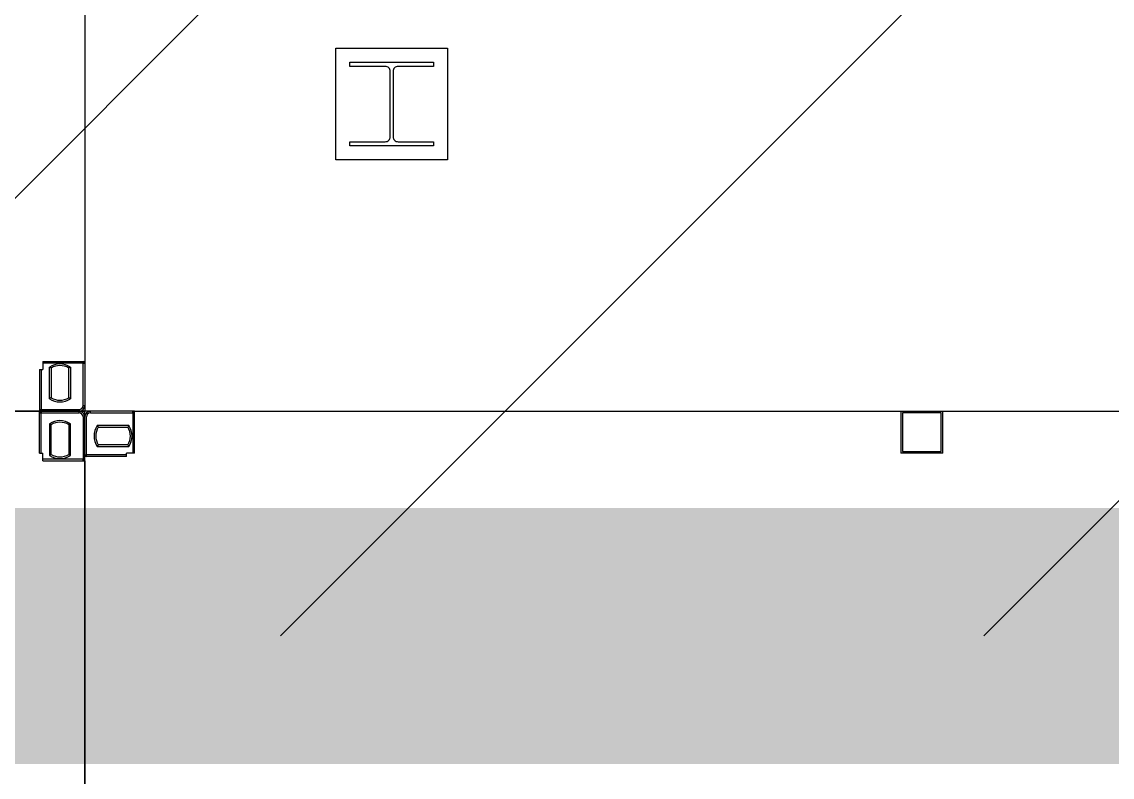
# Model space of a CAD drawing. Header units: millimetres. Extents: x 0 to 153097, y 17753 to 125268.
# Drawn here: x 62201.9 to 62436.4, y 62962.6 to 63124.9 of the extents above; entities that cross this region are included whole.
import ezdxf

# ---------------------------------------------------------------- set-up
doc = ezdxf.new("R2010")
doc.units = ezdxf.units.MM
doc.header["$LTSCALE"] = 50
doc.layers.add('3', color=3, linetype='Continuous')
doc.layers.add('C_TEXT_01', color=2, linetype='Continuous')

# ---------------------------------------------------------------- blocks, each defined once
blk = doc.blocks.new('KEY PLAN_NEW')
h = blk.add_hatch()
h.set_pattern_fill('ANSI31', color=253, scale=2)
h.set_pattern_definition([(45, (-1396.921, -1800.0236), (-4.490128, 4.490128), [])])
edge = h.paths.add_edge_path()
edge.add_line((-2006.862, -1075.944), (-2006.862, -1091.944))
edge.add_line((-2006.862, -1091.944), (-2067.862, -1091.944))
edge.add_line((-2067.862, -1091.944), (-2067.862, -1375.944))
edge.add_line((-2067.862, -1375.944), (-2006.862, -1375.944))
edge.add_line((-2006.862, -1375.944), (-2006.862, -1391.944))
edge.add_line((-2006.862, -1391.944), (-2007.862, -1391.944))
edge.add_line((-2007.862, -1391.944), (-2007.862, -1488.944))
edge.add_line((-2007.862, -1488.944), (-2008.306, -1488.944))
edge.add_arc((-2028.716, -1493.497), 20.912, 12.57767, 76.57873)
edge.add_line((-2023.862, -1473.157), (-2023.862, -1391.944))
edge.add_line((-2023.862, -1391.944), (-2247.862, -1391.944))
edge.add_line((-2247.862, -1391.944), (-2247.862, -1488.944))
edge.add_line((-2247.862, -1488.944), (-2263.862, -1488.944))
edge.add_line((-2263.862, -1488.944), (-2263.862, -1452.184))
edge.add_line((-2263.862, -1452.184), (-2549.862, -1452.184))
edge.add_line((-2549.862, -1452.184), (-2549.862, -1488.944))
edge.add_line((-2549.862, -1488.944), (-2565.862, -1488.944))
edge.add_line((-2565.862, -1488.944), (-2565.862, -1427.944))
edge.add_line((-2565.862, -1427.944), (-2720.862, -1427.944))
edge.add_line((-2720.862, -1427.944), (-2720.862, -1411.944))
edge.add_line((-2720.862, -1411.944), (-2623.862, -1411.944))
edge.add_line((-2623.862, -1411.944), (-2623.862, -1075.944))
edge.add_line((-2623.862, -1075.944), (-2563.862, -1075.944))
edge.add_line((-2563.862, -1075.944), (-2563.862, -1071.944))
edge.add_line((-2563.862, -1071.944), (-2547.862, -1071.944))
edge.add_line((-2547.862, -1071.944), (-2547.862, -1091.944))
edge.add_line((-2547.862, -1091.944), (-2607.862, -1091.944))
edge.add_line((-2607.862, -1091.944), (-2607.862, -1411.944))
edge.add_line((-2607.862, -1411.944), (-2549.862, -1411.944))
edge.add_line((-2549.862, -1411.944), (-2549.862, -1436.184))
edge.add_line((-2549.862, -1436.184), (-2263.862, -1436.184))
edge.add_line((-2263.862, -1436.184), (-2263.862, -1375.944))
edge.add_line((-2263.862, -1375.944), (-2083.862, -1375.944))
edge.add_line((-2083.862, -1375.944), (-2083.862, -1075.944))
edge.add_line((-2083.862, -1075.944), (-2006.862, -1075.944))
at = {"color": 253}
for p, q in [((-2543.862, -1075.504, 46), (-2543.862, -1368.384, 46)), ((-2546.862, -1368.384, 46), (-2546.862, -1368.944, 46)), ((-2543.862, -1368.384, 46), (-2543.862, -1371.944, 46)), ((-2547.102, -1368.944, 46), (-2546.862, -1368.944, 46)), ((-2600.622, -1371.944, 46), (-2547.102, -1371.944, 46)), ((-2547.102, -1371.944, 46), (-2600.622, -1371.944, 46)), ((-2543.862, -1371.944, 46), (-2547.102, -1371.944, 46)), ((-2547.102, -1371.944, 46), (-2543.862, -1371.944, 46)), ((-2540.302, -1371.944, 46), (-2543.862, -1371.944, 46)), ((-2543.862, -1375.184, 46), (-2543.862, -1371.944, 46)), ((-2543.862, -1375.504, 46), (-2543.862, -1371.944, 46)), ((-2540.302, -1371.944, 46), (-2247.422, -1371.944, 46)), ((-2485.362, -1371.944, 46), (-2485.362, -1374.944, 46)), ((-2482.482, -1372.064, 46), (-2485.242, -1372.064, 46)), ((-2485.242, -1372.064, 46), (-2485.242, -1374.824, 46)), ((-2482.482, -1374.824, 46), (-2482.482, -1372.064, 46)), ((-2482.362, -1374.944, 46), (-2482.362, -1371.944, 46)), ((-2485.242, -1374.824, 46), (-2482.482, -1374.824, 46)), ((-2485.242, -1374.824, 46), (-2482.482, -1374.824, 46)), ((-2547.102, -1374.944, 46), (-2546.862, -1374.944, 46)), ((-2546.862, -1375.504, 46), (-2546.862, -1374.944, 46)), ((-2543.862, -1428.704, 46), (-2543.862, -1375.184, 46)), ((-2543.862, -1375.504, 46), (-2543.862, -1488.384, 46)), ((-2540.862, -1375.184, 46), (-2540.862, -1374.944, 46)), ((-2540.302, -1374.944, 46), (-2540.862, -1374.944, 46)), ((-2482.362, -1374.944, 46), (-2485.362, -1374.944, 46))]:
    blk.add_line(p, q, dxfattribs=at)
at = {"color": 253, "linetype": 'Continuous'}
for p, q in [((-2546.862, -1368.384, 46), (-2543.862, -1368.384, 46)), ((-2543.982, -1368.504, 46), (-2546.862, -1368.504, 46)), ((-2543.982, -1368.384, 46), (-2543.982, -1368.504, 46)), ((-2543.982, -1368.504, 46), (-2543.862, -1368.504, 46)), ((-2543.982, -1371.534, 46), (-2543.982, -1368.504, 46)), ((-2547.102, -1368.944, 46), (-2547.102, -1371.944, 46)), ((-2546.982, -1368.944, 46), (-2546.982, -1371.824, 46)), ((-2546.397, -1371.045, 46), (-2546.397, -1368.782, 46)), ((-2546.277, -1368.849, 46), (-2546.277, -1370.979, 46)), ((-2545.007, -1370.979, 46), (-2545.007, -1368.849, 46)), ((-2544.887, -1368.782, 46), (-2544.887, -1371.045, 46)), ((-2543.982, -1371.534, 46), (-2543.862, -1371.534, 46)), ((-2547.102, -1371.824, 46), (-2546.982, -1371.824, 46)), ((-2547.102, -1374.944, 46), (-2547.102, -1371.944, 46)), ((-2547.102, -1372.064, 46), (-2546.982, -1372.064, 46)), ((-2546.982, -1371.944, 46), (-2546.982, -1371.824, 46)), ((-2546.982, -1371.824, 46), (-2544.272, -1371.824, 46)), ((-2546.982, -1371.944, 46), (-2546.982, -1372.064, 46)), ((-2546.982, -1374.944, 46), (-2546.982, -1372.064, 46)), ((-2546.982, -1372.064, 46), (-2544.272, -1372.064, 46)), ((-2544.272, -1371.824, 46), (-2544.272, -1371.944, 46)), ((-2544.272, -1372.064, 46), (-2544.272, -1371.944, 46)), ((-2543.982, -1371.824, 46), (-2543.982, -1371.823, 46)), ((-2543.982, -1371.824, 46), (-2543.982, -1371.824, 46)), ((-2543.982, -1372.064, 46), (-2543.982, -1372.064, 46)), ((-2543.982, -1372.064, 46), (-2543.982, -1372.064, 46)), ((-2543.982, -1372.354, 46), (-2543.862, -1372.354, 46)), ((-2543.982, -1372.354, 46), (-2543.982, -1375.384, 46)), ((-2543.742, -1375.064, 46), (-2543.742, -1372.354, 46)), ((-2543.452, -1372.064, 46), (-2543.452, -1371.944, 46)), ((-2543.452, -1372.064, 46), (-2540.422, -1372.064, 46)), ((-2540.422, -1372.064, 46), (-2540.422, -1371.944, 46)), ((-2540.302, -1372.064, 46), (-2540.422, -1372.064, 46)), ((-2540.422, -1372.064, 46), (-2540.422, -1374.944, 46)), ((-2540.302, -1374.944, 46), (-2540.302, -1371.944, 46)), ((-2546.397, -1372.842, 46), (-2546.397, -1375.105, 46)), ((-2546.277, -1375.039, 46), (-2546.277, -1372.909, 46)), ((-2545.007, -1372.909, 46), (-2545.007, -1375.039, 46)), ((-2544.887, -1375.105, 46), (-2544.887, -1372.842, 46)), ((-2540.701, -1372.969, 46), (-2542.963, -1372.969, 46)), ((-2542.897, -1373.089, 46), (-2540.767, -1373.089, 46)), ((-2542.963, -1374.479, 46), (-2540.701, -1374.479, 46)), ((-2540.767, -1374.359, 46), (-2542.897, -1374.359, 46)), ((-2543.982, -1375.384, 46), (-2546.862, -1375.384, 46)), ((-2546.862, -1375.504, 46), (-2543.862, -1375.504, 46)), ((-2543.982, -1375.504, 46), (-2543.982, -1375.384, 46)), ((-2543.982, -1375.384, 46), (-2543.862, -1375.384, 46)), ((-2543.862, -1375.064, 46), (-2543.742, -1375.064, 46)), ((-2540.862, -1375.184, 46), (-2543.862, -1375.184, 46)), ((-2543.742, -1375.184, 46), (-2543.742, -1375.064, 46)), ((-2540.862, -1375.064, 46), (-2543.742, -1375.064, 46))]:
    blk.add_line(p, q, dxfattribs=at)
for centre, radius, start, end in [((-2545.642, -1369.914, 46), 1.36, 56.27916, 123.72084), ((-2543.982, -1368.504, 46), 0.12, 0, 90), ((-2545.642, -1369.914, 46), 1.24, 59.1964, 120.8036), ((-2545.642, -1369.914, 46), 1.36, 236.27916, 303.72084), ((-2545.642, -1369.914, 46), 1.24, 239.1964, 300.8036), ((-2544.272, -1371.534, 46), 0.41, 270, 0), ((-2544.272, -1371.534, 46), 0.29, 270, 0), ((-2546.982, -1371.824, 46), 0.12, 180, 270), ((-2546.982, -1372.064, 46), 0.12, 90, 180), ((-2544.272, -1372.354, 46), 0.41, 0, 90), ((-2544.272, -1372.354, 46), 0.29, 0, 90), ((-2543.452, -1372.354, 46), 0.41, 90, 180), ((-2543.452, -1372.354, 46), 0.29, 90, 180), ((-2540.422, -1372.064, 46), 0.12, 0, 90), ((-2545.642, -1373.974, 46), 1.36, 56.27916, 123.72084), ((-2545.642, -1373.974, 46), 1.24, 59.1964, 120.8036), ((-2541.832, -1373.724, 46), 1.36, 146.27916, 213.72084), ((-2541.832, -1373.724, 46), 1.24, 149.1964, 210.8036), ((-2541.832, -1373.724, 46), 1.24, 329.1964, 30.8036), ((-2541.832, -1373.724, 46), 1.36, 326.27916, 33.72084), ((-2545.642, -1373.974, 46), 1.36, 236.27916, 303.72084), ((-2545.642, -1373.974, 46), 1.24, 239.1964, 300.8036), ((-2543.982, -1375.384, 46), 0.12, 270, 0), ((-2543.742, -1375.064, 46), 0.12, 180, 270)]:
    blk.add_arc(centre, radius, start, end, dxfattribs=at)
for points, knots in [([(-2546.277, -1368.849, 46), (-2546.277, -1368.848, 46), (-2546.278, -1368.848, 46), (-2546.279, -1368.848, 46), (-2546.28, -1368.847, 46), (-2546.28, -1368.847, 46), (-2546.281, -1368.846, 46), (-2546.281, -1368.846, 46), (-2546.282, -1368.846, 46), (-2546.282, -1368.845, 46), (-2546.284, -1368.844, 46), (-2546.285, -1368.844, 46), (-2546.289, -1368.842, 46), (-2546.291, -1368.841, 46), (-2546.294, -1368.839, 46), (-2546.295, -1368.838, 46), (-2546.296, -1368.838, 46), (-2546.297, -1368.837, 46), (-2546.298, -1368.837, 46), (-2546.299, -1368.836, 46), (-2546.301, -1368.835, 46), (-2546.304, -1368.833, 46), (-2546.309, -1368.83, 46), (-2546.312, -1368.829, 46), (-2546.316, -1368.826, 46), (-2546.318, -1368.826, 46), (-2546.32, -1368.824, 46), (-2546.32, -1368.824, 46), (-2546.322, -1368.823, 46), (-2546.323, -1368.823, 46), (-2546.327, -1368.821, 46), (-2546.33, -1368.819, 46), (-2546.336, -1368.815, 46), (-2546.339, -1368.813, 46), (-2546.346, -1368.81, 46), (-2546.35, -1368.808, 46), (-2546.354, -1368.806, 46), (-2546.355, -1368.805, 46), (-2546.357, -1368.804, 46), (-2546.358, -1368.804, 46), (-2546.36, -1368.802, 46), (-2546.362, -1368.801, 46), (-2546.367, -1368.798, 46), (-2546.371, -1368.796, 46), (-2546.378, -1368.792, 46), (-2546.382, -1368.79, 46), (-2546.387, -1368.787, 46), (-2546.389, -1368.786, 46), (-2546.392, -1368.785, 46), (-2546.394, -1368.784, 46), (-2546.395, -1368.783, 46), (-2546.396, -1368.783, 46), (-2546.396, -1368.783, 46), (-2546.397, -1368.782, 46)], [0, 0, 0, 0, 0.06206, 0.12459, 0.12459, 0.155854, 0.155854, 0.171487, 0.171487, 0.187119, 0.187119, 0.249648, 0.249648, 0.312178, 0.312178, 0.343442, 0.343442, 0.359075, 0.359075, 0.374707, 0.374707, 0.437236, 0.437236, 0.499766, 0.499766, 0.53103, 0.53103, 0.546663, 0.546663, 0.562295, 0.562295, 0.624824, 0.624824, 0.687353, 0.687353, 0.749883, 0.749883, 0.765515, 0.765515, 0.781147, 0.781147, 0.812412, 0.812412, 0.874941, 0.874941, 0.937471, 0.937471, 0.968735, 0.968735, 0.984368, 0.992184, 0.992184, 1, 1, 1, 1]), ([(-2544.887, -1368.782, 46), (-2544.887, -1368.783, 46), (-2544.888, -1368.783, 46), (-2544.889, -1368.783, 46), (-2544.89, -1368.784, 46), (-2544.891, -1368.785, 46), (-2544.894, -1368.786, 46), (-2544.896, -1368.787, 46), (-2544.902, -1368.79, 46), (-2544.905, -1368.792, 46), (-2544.913, -1368.796, 46), (-2544.916, -1368.798, 46), (-2544.922, -1368.801, 46), (-2544.923, -1368.802, 46), (-2544.926, -1368.804, 46), (-2544.927, -1368.804, 46), (-2544.929, -1368.805, 46), (-2544.93, -1368.806, 46), (-2544.934, -1368.808, 46), (-2544.937, -1368.81, 46), (-2544.944, -1368.813, 46), (-2544.947, -1368.815, 46), (-2544.954, -1368.819, 46), (-2544.957, -1368.821, 46), (-2544.961, -1368.823, 46), (-2544.962, -1368.823, 46), (-2544.963, -1368.824, 46), (-2544.964, -1368.824, 46), (-2544.966, -1368.826, 46), (-2544.967, -1368.826, 46), (-2544.972, -1368.829, 46), (-2544.974, -1368.83, 46), (-2544.98, -1368.833, 46), (-2544.982, -1368.835, 46), (-2544.985, -1368.836, 46), (-2544.986, -1368.837, 46), (-2544.987, -1368.837, 46), (-2544.987, -1368.838, 46), (-2544.989, -1368.838, 46), (-2544.99, -1368.839, 46), (-2544.993, -1368.841, 46), (-2544.995, -1368.842, 46), (-2544.998, -1368.844, 46), (-2545, -1368.844, 46), (-2545.001, -1368.845, 46), (-2545.002, -1368.846, 46), (-2545.002, -1368.846, 46), (-2545.002, -1368.846, 46), (-2545.003, -1368.847, 46), (-2545.004, -1368.847, 46), (-2545.005, -1368.848, 46), (-2545.006, -1368.848, 46), (-2545.007, -1368.848, 46), (-2545.007, -1368.849, 46)], [0, 0, 0, 0, 0.00782, 0.00782, 0.015639, 0.031279, 0.031279, 0.062557, 0.062557, 0.125114, 0.125114, 0.187671, 0.187671, 0.21895, 0.21895, 0.234589, 0.234589, 0.250228, 0.250228, 0.312785, 0.312785, 0.375342, 0.375342, 0.437899, 0.437899, 0.453538, 0.453538, 0.469178, 0.469178, 0.500456, 0.500456, 0.563013, 0.563013, 0.62557, 0.62557, 0.641209, 0.641209, 0.656849, 0.656849, 0.688127, 0.688127, 0.750684, 0.750684, 0.813241, 0.813241, 0.828881, 0.828881, 0.84452, 0.84452, 0.875798, 0.875798, 0.938355, 1, 1, 1, 1]), ([(-2546.277, -1370.979, 46), (-2546.277, -1370.979, 46), (-2546.278, -1370.979, 46), (-2546.279, -1370.98, 46), (-2546.28, -1370.98, 46), (-2546.28, -1370.981, 46), (-2546.281, -1370.981, 46), (-2546.281, -1370.981, 46), (-2546.282, -1370.982, 46), (-2546.282, -1370.982, 46), (-2546.284, -1370.983, 46), (-2546.285, -1370.984, 46), (-2546.289, -1370.985, 46), (-2546.291, -1370.986, 46), (-2546.294, -1370.988, 46), (-2546.295, -1370.989, 46), (-2546.296, -1370.99, 46), (-2546.297, -1370.99, 46), (-2546.298, -1370.991, 46), (-2546.299, -1370.991, 46), (-2546.301, -1370.993, 46), (-2546.304, -1370.994, 46), (-2546.309, -1370.997, 46), (-2546.312, -1370.998, 46), (-2546.316, -1371.001, 46), (-2546.318, -1371.002, 46), (-2546.32, -1371.003, 46), (-2546.32, -1371.003, 46), (-2546.322, -1371.004, 46), (-2546.323, -1371.004, 46), (-2546.327, -1371.007, 46), (-2546.33, -1371.008, 46), (-2546.336, -1371.012, 46), (-2546.339, -1371.014, 46), (-2546.346, -1371.017, 46), (-2546.35, -1371.019, 46), (-2546.354, -1371.022, 46), (-2546.355, -1371.022, 46), (-2546.357, -1371.023, 46), (-2546.358, -1371.024, 46), (-2546.36, -1371.025, 46), (-2546.362, -1371.026, 46), (-2546.367, -1371.029, 46), (-2546.371, -1371.031, 46), (-2546.378, -1371.035, 46), (-2546.382, -1371.037, 46), (-2546.387, -1371.04, 46), (-2546.389, -1371.041, 46), (-2546.392, -1371.042, 46), (-2546.394, -1371.043, 46), (-2546.395, -1371.044, 46), (-2546.396, -1371.044, 46), (-2546.396, -1371.045, 46), (-2546.397, -1371.045, 46)], [0, 0, 0, 0, 0.06206, 0.12459, 0.12459, 0.155854, 0.155854, 0.171487, 0.171487, 0.187119, 0.187119, 0.249648, 0.249648, 0.312178, 0.312178, 0.343442, 0.343442, 0.359075, 0.359075, 0.374707, 0.374707, 0.437236, 0.437236, 0.499766, 0.499766, 0.53103, 0.53103, 0.546663, 0.546663, 0.562295, 0.562295, 0.624824, 0.624824, 0.687353, 0.687353, 0.749883, 0.749883, 0.765515, 0.765515, 0.781147, 0.781147, 0.812412, 0.812412, 0.874941, 0.874941, 0.937471, 0.937471, 0.968735, 0.968735, 0.984368, 0.992184, 0.992184, 1, 1, 1, 1]), ([(-2544.887, -1371.045, 46), (-2544.887, -1371.045, 46), (-2544.888, -1371.044, 46), (-2544.889, -1371.044, 46), (-2544.89, -1371.043, 46), (-2544.891, -1371.042, 46), (-2544.894, -1371.041, 46), (-2544.896, -1371.04, 46), (-2544.902, -1371.037, 46), (-2544.905, -1371.035, 46), (-2544.913, -1371.031, 46), (-2544.916, -1371.029, 46), (-2544.922, -1371.026, 46), (-2544.923, -1371.025, 46), (-2544.926, -1371.024, 46), (-2544.927, -1371.023, 46), (-2544.929, -1371.022, 46), (-2544.93, -1371.022, 46), (-2544.934, -1371.019, 46), (-2544.937, -1371.017, 46), (-2544.944, -1371.014, 46), (-2544.947, -1371.012, 46), (-2544.954, -1371.008, 46), (-2544.957, -1371.007, 46), (-2544.961, -1371.004, 46), (-2544.962, -1371.004, 46), (-2544.963, -1371.003, 46), (-2544.964, -1371.003, 46), (-2544.966, -1371.002, 46), (-2544.967, -1371.001, 46), (-2544.972, -1370.998, 46), (-2544.974, -1370.997, 46), (-2544.98, -1370.994, 46), (-2544.982, -1370.993, 46), (-2544.985, -1370.991, 46), (-2544.986, -1370.991, 46), (-2544.987, -1370.99, 46), (-2544.987, -1370.99, 46), (-2544.989, -1370.989, 46), (-2544.99, -1370.988, 46), (-2544.993, -1370.986, 46), (-2544.995, -1370.985, 46), (-2544.998, -1370.984, 46), (-2545, -1370.983, 46), (-2545.001, -1370.982, 46), (-2545.002, -1370.982, 46), (-2545.002, -1370.981, 46), (-2545.002, -1370.981, 46), (-2545.003, -1370.981, 46), (-2545.004, -1370.98, 46), (-2545.005, -1370.98, 46), (-2545.006, -1370.979, 46), (-2545.007, -1370.979, 46), (-2545.007, -1370.979, 46)], [0, 0, 0, 0, 0.00782, 0.00782, 0.015639, 0.031279, 0.031279, 0.062557, 0.062557, 0.125114, 0.125114, 0.187671, 0.187671, 0.21895, 0.21895, 0.234589, 0.234589, 0.250228, 0.250228, 0.312785, 0.312785, 0.375342, 0.375342, 0.437899, 0.437899, 0.453538, 0.453538, 0.469178, 0.469178, 0.500456, 0.500456, 0.563013, 0.563013, 0.62557, 0.62557, 0.641209, 0.641209, 0.656849, 0.656849, 0.688127, 0.688127, 0.750684, 0.750684, 0.813241, 0.813241, 0.828881, 0.828881, 0.84452, 0.84452, 0.875798, 0.875798, 0.938355, 1, 1, 1, 1]), ([(-2546.277, -1372.909, 46), (-2546.277, -1372.908, 46), (-2546.278, -1372.908, 46), (-2546.279, -1372.908, 46), (-2546.28, -1372.907, 46), (-2546.28, -1372.907, 46), (-2546.281, -1372.906, 46), (-2546.281, -1372.906, 46), (-2546.282, -1372.906, 46), (-2546.282, -1372.905, 46), (-2546.284, -1372.904, 46), (-2546.285, -1372.904, 46), (-2546.289, -1372.902, 46), (-2546.291, -1372.901, 46), (-2546.294, -1372.899, 46), (-2546.295, -1372.898, 46), (-2546.296, -1372.898, 46), (-2546.297, -1372.897, 46), (-2546.298, -1372.897, 46), (-2546.299, -1372.896, 46), (-2546.301, -1372.895, 46), (-2546.304, -1372.893, 46), (-2546.309, -1372.89, 46), (-2546.312, -1372.889, 46), (-2546.316, -1372.886, 46), (-2546.318, -1372.886, 46), (-2546.32, -1372.884, 46), (-2546.32, -1372.884, 46), (-2546.322, -1372.883, 46), (-2546.323, -1372.883, 46), (-2546.327, -1372.881, 46), (-2546.33, -1372.879, 46), (-2546.336, -1372.875, 46), (-2546.339, -1372.873, 46), (-2546.346, -1372.87, 46), (-2546.35, -1372.868, 46), (-2546.354, -1372.866, 46), (-2546.355, -1372.865, 46), (-2546.357, -1372.864, 46), (-2546.358, -1372.864, 46), (-2546.36, -1372.862, 46), (-2546.362, -1372.861, 46), (-2546.367, -1372.858, 46), (-2546.371, -1372.856, 46), (-2546.378, -1372.852, 46), (-2546.382, -1372.85, 46), (-2546.387, -1372.847, 46), (-2546.389, -1372.846, 46), (-2546.392, -1372.845, 46), (-2546.394, -1372.844, 46), (-2546.395, -1372.843, 46), (-2546.396, -1372.843, 46), (-2546.396, -1372.843, 46), (-2546.397, -1372.842, 46)], [0, 0, 0, 0, 0.06206, 0.12459, 0.12459, 0.155854, 0.155854, 0.171487, 0.171487, 0.187119, 0.187119, 0.249648, 0.249648, 0.312178, 0.312178, 0.343442, 0.343442, 0.359075, 0.359075, 0.374707, 0.374707, 0.437236, 0.437236, 0.499766, 0.499766, 0.53103, 0.53103, 0.546663, 0.546663, 0.562295, 0.562295, 0.624824, 0.624824, 0.687353, 0.687353, 0.749883, 0.749883, 0.765515, 0.765515, 0.781147, 0.781147, 0.812412, 0.812412, 0.874941, 0.874941, 0.937471, 0.937471, 0.968735, 0.968735, 0.984368, 0.992184, 0.992184, 1, 1, 1, 1]), ([(-2544.887, -1372.842, 46), (-2544.887, -1372.843, 46), (-2544.888, -1372.843, 46), (-2544.889, -1372.843, 46), (-2544.89, -1372.844, 46), (-2544.891, -1372.845, 46), (-2544.894, -1372.846, 46), (-2544.896, -1372.847, 46), (-2544.902, -1372.85, 46), (-2544.905, -1372.852, 46), (-2544.913, -1372.856, 46), (-2544.916, -1372.858, 46), (-2544.922, -1372.861, 46), (-2544.923, -1372.862, 46), (-2544.926, -1372.864, 46), (-2544.927, -1372.864, 46), (-2544.929, -1372.865, 46), (-2544.93, -1372.866, 46), (-2544.934, -1372.868, 46), (-2544.937, -1372.87, 46), (-2544.944, -1372.873, 46), (-2544.947, -1372.875, 46), (-2544.954, -1372.879, 46), (-2544.957, -1372.881, 46), (-2544.961, -1372.883, 46), (-2544.962, -1372.883, 46), (-2544.963, -1372.884, 46), (-2544.964, -1372.884, 46), (-2544.966, -1372.886, 46), (-2544.967, -1372.886, 46), (-2544.972, -1372.889, 46), (-2544.974, -1372.89, 46), (-2544.98, -1372.893, 46), (-2544.982, -1372.895, 46), (-2544.985, -1372.896, 46), (-2544.986, -1372.897, 46), (-2544.987, -1372.897, 46), (-2544.987, -1372.898, 46), (-2544.989, -1372.898, 46), (-2544.99, -1372.899, 46), (-2544.993, -1372.901, 46), (-2544.995, -1372.902, 46), (-2544.998, -1372.904, 46), (-2545, -1372.904, 46), (-2545.001, -1372.905, 46), (-2545.002, -1372.906, 46), (-2545.002, -1372.906, 46), (-2545.002, -1372.906, 46), (-2545.003, -1372.907, 46), (-2545.004, -1372.907, 46), (-2545.005, -1372.908, 46), (-2545.006, -1372.908, 46), (-2545.007, -1372.908, 46), (-2545.007, -1372.909, 46)], [0, 0, 0, 0, 0.00782, 0.00782, 0.015639, 0.031279, 0.031279, 0.062557, 0.062557, 0.125114, 0.125114, 0.187671, 0.187671, 0.21895, 0.21895, 0.234589, 0.234589, 0.250228, 0.250228, 0.312785, 0.312785, 0.375342, 0.375342, 0.437899, 0.437899, 0.453538, 0.453538, 0.469178, 0.469178, 0.500456, 0.500456, 0.563013, 0.563013, 0.62557, 0.62557, 0.641209, 0.641209, 0.656849, 0.656849, 0.688127, 0.688127, 0.750684, 0.750684, 0.813241, 0.813241, 0.828881, 0.828881, 0.84452, 0.84452, 0.875798, 0.875798, 0.938355, 1, 1, 1, 1]), ([(-2542.963, -1372.969, 46), (-2542.963, -1372.969, 46), (-2542.962, -1372.97, 46), (-2542.962, -1372.97, 46), (-2542.961, -1372.972, 46), (-2542.96, -1372.973, 46), (-2542.959, -1372.976, 46), (-2542.958, -1372.978, 46), (-2542.955, -1372.983, 46), (-2542.953, -1372.987, 46), (-2542.949, -1372.994, 46), (-2542.947, -1372.998, 46), (-2542.944, -1373.003, 46), (-2542.943, -1373.005, 46), (-2542.942, -1373.008, 46), (-2542.941, -1373.009, 46), (-2542.94, -1373.01, 46), (-2542.94, -1373.011, 46), (-2542.937, -1373.016, 46), (-2542.936, -1373.019, 46), (-2542.932, -1373.026, 46), (-2542.93, -1373.029, 46), (-2542.927, -1373.036, 46), (-2542.925, -1373.039, 46), (-2542.923, -1373.043, 46), (-2542.922, -1373.043, 46), (-2542.921, -1373.045, 46), (-2542.921, -1373.046, 46), (-2542.92, -1373.048, 46), (-2542.919, -1373.049, 46), (-2542.917, -1373.054, 46), (-2542.915, -1373.056, 46), (-2542.912, -1373.061, 46), (-2542.911, -1373.064, 46), (-2542.909, -1373.067, 46), (-2542.909, -1373.067, 46), (-2542.908, -1373.069, 46), (-2542.908, -1373.069, 46), (-2542.907, -1373.071, 46), (-2542.906, -1373.072, 46), (-2542.905, -1373.075, 46), (-2542.904, -1373.077, 46), (-2542.902, -1373.08, 46), (-2542.901, -1373.081, 46), (-2542.9, -1373.083, 46), (-2542.9, -1373.083, 46), (-2542.899, -1373.084, 46), (-2542.899, -1373.084, 46), (-2542.899, -1373.085, 46), (-2542.899, -1373.086, 46), (-2542.898, -1373.087, 46), (-2542.897, -1373.087, 46), (-2542.897, -1373.088, 46), (-2542.897, -1373.089, 46)], [0, 0, 0, 0, 0.00782, 0.00782, 0.015639, 0.031279, 0.031279, 0.062557, 0.062557, 0.125114, 0.125114, 0.187671, 0.187671, 0.21895, 0.21895, 0.234589, 0.234589, 0.250228, 0.250228, 0.312785, 0.312785, 0.375342, 0.375342, 0.437899, 0.437899, 0.453538, 0.453538, 0.469178, 0.469178, 0.500456, 0.500456, 0.563013, 0.563013, 0.62557, 0.62557, 0.641209, 0.641209, 0.656849, 0.656849, 0.688127, 0.688127, 0.750684, 0.750684, 0.813241, 0.813241, 0.828881, 0.828881, 0.84452, 0.84452, 0.875798, 0.875798, 0.938355, 1, 1, 1, 1]), ([(-2540.701, -1372.969, 46), (-2540.701, -1372.969, 46), (-2540.701, -1372.97, 46), (-2540.702, -1372.97, 46), (-2540.702, -1372.972, 46), (-2540.703, -1372.973, 46), (-2540.705, -1372.976, 46), (-2540.706, -1372.978, 46), (-2540.709, -1372.983, 46), (-2540.711, -1372.987, 46), (-2540.714, -1372.994, 46), (-2540.716, -1372.998, 46), (-2540.719, -1373.003, 46), (-2540.72, -1373.005, 46), (-2540.722, -1373.008, 46), (-2540.722, -1373.009, 46), (-2540.723, -1373.01, 46), (-2540.724, -1373.011, 46), (-2540.726, -1373.016, 46), (-2540.728, -1373.019, 46), (-2540.732, -1373.026, 46), (-2540.733, -1373.029, 46), (-2540.737, -1373.036, 46), (-2540.739, -1373.039, 46), (-2540.741, -1373.043, 46), (-2540.741, -1373.043, 46), (-2540.742, -1373.045, 46), (-2540.743, -1373.046, 46), (-2540.744, -1373.048, 46), (-2540.745, -1373.049, 46), (-2540.747, -1373.054, 46), (-2540.748, -1373.056, 46), (-2540.751, -1373.061, 46), (-2540.753, -1373.064, 46), (-2540.754, -1373.067, 46), (-2540.755, -1373.067, 46), (-2540.755, -1373.069, 46), (-2540.756, -1373.069, 46), (-2540.757, -1373.071, 46), (-2540.757, -1373.072, 46), (-2540.759, -1373.075, 46), (-2540.76, -1373.077, 46), (-2540.762, -1373.08, 46), (-2540.763, -1373.081, 46), (-2540.764, -1373.083, 46), (-2540.764, -1373.083, 46), (-2540.764, -1373.084, 46), (-2540.764, -1373.084, 46), (-2540.765, -1373.085, 46), (-2540.765, -1373.086, 46), (-2540.766, -1373.087, 46), (-2540.766, -1373.087, 46), (-2540.767, -1373.088, 46), (-2540.767, -1373.089, 46)], [0, 0, 0, 0, 0.00782, 0.00782, 0.015639, 0.031279, 0.031279, 0.062557, 0.062557, 0.125114, 0.125114, 0.187671, 0.187671, 0.21895, 0.21895, 0.234589, 0.234589, 0.250228, 0.250228, 0.312785, 0.312785, 0.375342, 0.375342, 0.437899, 0.437899, 0.453538, 0.453538, 0.469178, 0.469178, 0.500456, 0.500456, 0.563013, 0.563013, 0.62557, 0.62557, 0.641209, 0.641209, 0.656849, 0.656849, 0.688127, 0.688127, 0.750684, 0.750684, 0.813241, 0.813241, 0.828881, 0.828881, 0.84452, 0.84452, 0.875798, 0.875798, 0.938355, 1, 1, 1, 1]), ([(-2542.897, -1374.359, 46), (-2542.897, -1374.359, 46), (-2542.897, -1374.36, 46), (-2542.898, -1374.36, 46), (-2542.899, -1374.362, 46), (-2542.899, -1374.362, 46), (-2542.899, -1374.363, 46), (-2542.899, -1374.363, 46), (-2542.9, -1374.364, 46), (-2542.9, -1374.364, 46), (-2542.901, -1374.366, 46), (-2542.902, -1374.367, 46), (-2542.904, -1374.371, 46), (-2542.905, -1374.372, 46), (-2542.906, -1374.375, 46), (-2542.907, -1374.376, 46), (-2542.908, -1374.378, 46), (-2542.908, -1374.379, 46), (-2542.909, -1374.38, 46), (-2542.909, -1374.38, 46), (-2542.911, -1374.383, 46), (-2542.912, -1374.386, 46), (-2542.915, -1374.391, 46), (-2542.917, -1374.394, 46), (-2542.919, -1374.398, 46), (-2542.92, -1374.399, 46), (-2542.921, -1374.402, 46), (-2542.921, -1374.402, 46), (-2542.922, -1374.404, 46), (-2542.923, -1374.405, 46), (-2542.925, -1374.408, 46), (-2542.927, -1374.412, 46), (-2542.93, -1374.418, 46), (-2542.932, -1374.421, 46), (-2542.936, -1374.428, 46), (-2542.937, -1374.431, 46), (-2542.94, -1374.436, 46), (-2542.94, -1374.437, 46), (-2542.941, -1374.439, 46), (-2542.942, -1374.439, 46), (-2542.943, -1374.442, 46), (-2542.944, -1374.444, 46), (-2542.947, -1374.449, 46), (-2542.949, -1374.453, 46), (-2542.953, -1374.46, 46), (-2542.955, -1374.464, 46), (-2542.958, -1374.469, 46), (-2542.959, -1374.471, 46), (-2542.96, -1374.474, 46), (-2542.961, -1374.475, 46), (-2542.962, -1374.477, 46), (-2542.962, -1374.478, 46), (-2542.963, -1374.478, 46), (-2542.963, -1374.479, 46)], [0, 0, 0, 0, 0.06206, 0.12459, 0.12459, 0.155854, 0.155854, 0.171487, 0.171487, 0.187119, 0.187119, 0.249648, 0.249648, 0.312178, 0.312178, 0.343442, 0.343442, 0.359075, 0.359075, 0.374707, 0.374707, 0.437236, 0.437236, 0.499766, 0.499766, 0.53103, 0.53103, 0.546663, 0.546663, 0.562295, 0.562295, 0.624824, 0.624824, 0.687353, 0.687353, 0.749883, 0.749883, 0.765515, 0.765515, 0.781147, 0.781147, 0.812412, 0.812412, 0.874941, 0.874941, 0.937471, 0.937471, 0.968735, 0.968735, 0.984368, 0.992184, 0.992184, 1, 1, 1, 1]), ([(-2540.767, -1374.359, 46), (-2540.767, -1374.359, 46), (-2540.766, -1374.36, 46), (-2540.766, -1374.36, 46), (-2540.765, -1374.362, 46), (-2540.765, -1374.362, 46), (-2540.764, -1374.363, 46), (-2540.764, -1374.363, 46), (-2540.764, -1374.364, 46), (-2540.764, -1374.364, 46), (-2540.763, -1374.366, 46), (-2540.762, -1374.367, 46), (-2540.76, -1374.371, 46), (-2540.759, -1374.372, 46), (-2540.757, -1374.375, 46), (-2540.757, -1374.376, 46), (-2540.756, -1374.378, 46), (-2540.755, -1374.379, 46), (-2540.755, -1374.38, 46), (-2540.754, -1374.38, 46), (-2540.753, -1374.383, 46), (-2540.751, -1374.386, 46), (-2540.748, -1374.391, 46), (-2540.747, -1374.394, 46), (-2540.745, -1374.398, 46), (-2540.744, -1374.399, 46), (-2540.743, -1374.402, 46), (-2540.742, -1374.402, 46), (-2540.741, -1374.404, 46), (-2540.741, -1374.405, 46), (-2540.739, -1374.408, 46), (-2540.737, -1374.412, 46), (-2540.733, -1374.418, 46), (-2540.732, -1374.421, 46), (-2540.728, -1374.428, 46), (-2540.726, -1374.431, 46), (-2540.724, -1374.436, 46), (-2540.723, -1374.437, 46), (-2540.722, -1374.439, 46), (-2540.722, -1374.439, 46), (-2540.72, -1374.442, 46), (-2540.719, -1374.444, 46), (-2540.716, -1374.449, 46), (-2540.714, -1374.453, 46), (-2540.711, -1374.46, 46), (-2540.709, -1374.464, 46), (-2540.706, -1374.469, 46), (-2540.705, -1374.471, 46), (-2540.703, -1374.474, 46), (-2540.702, -1374.475, 46), (-2540.702, -1374.477, 46), (-2540.701, -1374.478, 46), (-2540.701, -1374.478, 46), (-2540.701, -1374.479, 46)], [0, 0, 0, 0, 0.06206, 0.12459, 0.12459, 0.155854, 0.155854, 0.171487, 0.171487, 0.187119, 0.187119, 0.249648, 0.249648, 0.312178, 0.312178, 0.343442, 0.343442, 0.359075, 0.359075, 0.374707, 0.374707, 0.437236, 0.437236, 0.499766, 0.499766, 0.53103, 0.53103, 0.546663, 0.546663, 0.562295, 0.562295, 0.624824, 0.624824, 0.687353, 0.687353, 0.749883, 0.749883, 0.765515, 0.765515, 0.781147, 0.781147, 0.812412, 0.812412, 0.874941, 0.874941, 0.937471, 0.937471, 0.968735, 0.968735, 0.984368, 0.992184, 0.992184, 1, 1, 1, 1]), ([(-2546.277, -1375.039, 46), (-2546.277, -1375.039, 46), (-2546.278, -1375.039, 46), (-2546.279, -1375.04, 46), (-2546.28, -1375.04, 46), (-2546.28, -1375.041, 46), (-2546.281, -1375.041, 46), (-2546.281, -1375.041, 46), (-2546.282, -1375.042, 46), (-2546.282, -1375.042, 46), (-2546.284, -1375.043, 46), (-2546.285, -1375.044, 46), (-2546.289, -1375.045, 46), (-2546.291, -1375.046, 46), (-2546.294, -1375.048, 46), (-2546.295, -1375.049, 46), (-2546.296, -1375.05, 46), (-2546.297, -1375.05, 46), (-2546.298, -1375.051, 46), (-2546.299, -1375.051, 46), (-2546.301, -1375.053, 46), (-2546.304, -1375.054, 46), (-2546.309, -1375.057, 46), (-2546.312, -1375.058, 46), (-2546.316, -1375.061, 46), (-2546.318, -1375.062, 46), (-2546.32, -1375.063, 46), (-2546.32, -1375.063, 46), (-2546.322, -1375.064, 46), (-2546.323, -1375.064, 46), (-2546.327, -1375.067, 46), (-2546.33, -1375.068, 46), (-2546.336, -1375.072, 46), (-2546.339, -1375.074, 46), (-2546.346, -1375.077, 46), (-2546.35, -1375.079, 46), (-2546.354, -1375.082, 46), (-2546.355, -1375.082, 46), (-2546.357, -1375.083, 46), (-2546.358, -1375.084, 46), (-2546.36, -1375.085, 46), (-2546.362, -1375.086, 46), (-2546.367, -1375.089, 46), (-2546.371, -1375.091, 46), (-2546.378, -1375.095, 46), (-2546.382, -1375.097, 46), (-2546.387, -1375.1, 46), (-2546.389, -1375.101, 46), (-2546.392, -1375.102, 46), (-2546.394, -1375.103, 46), (-2546.395, -1375.104, 46), (-2546.396, -1375.104, 46), (-2546.396, -1375.105, 46), (-2546.397, -1375.105, 46)], [0, 0, 0, 0, 0.06206, 0.12459, 0.12459, 0.155854, 0.155854, 0.171487, 0.171487, 0.187119, 0.187119, 0.249648, 0.249648, 0.312178, 0.312178, 0.343442, 0.343442, 0.359075, 0.359075, 0.374707, 0.374707, 0.437236, 0.437236, 0.499766, 0.499766, 0.53103, 0.53103, 0.546663, 0.546663, 0.562295, 0.562295, 0.624824, 0.624824, 0.687353, 0.687353, 0.749883, 0.749883, 0.765515, 0.765515, 0.781147, 0.781147, 0.812412, 0.812412, 0.874941, 0.874941, 0.937471, 0.937471, 0.968735, 0.968735, 0.984368, 0.992184, 0.992184, 1, 1, 1, 1]), ([(-2544.887, -1375.105, 46), (-2544.887, -1375.105, 46), (-2544.888, -1375.104, 46), (-2544.889, -1375.104, 46), (-2544.89, -1375.103, 46), (-2544.891, -1375.102, 46), (-2544.894, -1375.101, 46), (-2544.896, -1375.1, 46), (-2544.902, -1375.097, 46), (-2544.905, -1375.095, 46), (-2544.913, -1375.091, 46), (-2544.916, -1375.089, 46), (-2544.922, -1375.086, 46), (-2544.923, -1375.085, 46), (-2544.926, -1375.084, 46), (-2544.927, -1375.083, 46), (-2544.929, -1375.082, 46), (-2544.93, -1375.082, 46), (-2544.934, -1375.079, 46), (-2544.937, -1375.077, 46), (-2544.944, -1375.074, 46), (-2544.947, -1375.072, 46), (-2544.954, -1375.068, 46), (-2544.957, -1375.067, 46), (-2544.961, -1375.064, 46), (-2544.962, -1375.064, 46), (-2544.963, -1375.063, 46), (-2544.964, -1375.063, 46), (-2544.966, -1375.062, 46), (-2544.967, -1375.061, 46), (-2544.972, -1375.058, 46), (-2544.974, -1375.057, 46), (-2544.98, -1375.054, 46), (-2544.982, -1375.053, 46), (-2544.985, -1375.051, 46), (-2544.986, -1375.051, 46), (-2544.987, -1375.05, 46), (-2544.987, -1375.05, 46), (-2544.989, -1375.049, 46), (-2544.99, -1375.048, 46), (-2544.993, -1375.046, 46), (-2544.995, -1375.045, 46), (-2544.998, -1375.044, 46), (-2545, -1375.043, 46), (-2545.001, -1375.042, 46), (-2545.002, -1375.042, 46), (-2545.002, -1375.041, 46), (-2545.002, -1375.041, 46), (-2545.003, -1375.041, 46), (-2545.004, -1375.04, 46), (-2545.005, -1375.04, 46), (-2545.006, -1375.039, 46), (-2545.007, -1375.039, 46), (-2545.007, -1375.039, 46)], [0, 0, 0, 0, 0.00782, 0.00782, 0.015639, 0.031279, 0.031279, 0.062557, 0.062557, 0.125114, 0.125114, 0.187671, 0.187671, 0.21895, 0.21895, 0.234589, 0.234589, 0.250228, 0.250228, 0.312785, 0.312785, 0.375342, 0.375342, 0.437899, 0.437899, 0.453538, 0.453538, 0.469178, 0.469178, 0.500456, 0.500456, 0.563013, 0.563013, 0.62557, 0.62557, 0.641209, 0.641209, 0.656849, 0.656849, 0.688127, 0.688127, 0.750684, 0.750684, 0.813241, 0.813241, 0.828881, 0.828881, 0.84452, 0.84452, 0.875798, 0.875798, 0.938355, 1, 1, 1, 1])]:
    blk.add_open_spline(points, degree=3, knots=knots, dxfattribs=at)
at = {"layer": 'C_TEXT_01', "color": 253, "elevation": 46}
blk.add_lwpolyline([(-2525.862, -1353.937), (-2525.862, -1345.937), (-2517.862, -1345.937), (-2517.862, -1353.937)], close=True, dxfattribs=at)
blk.add_lwpolyline([(-2521.862, -1352.937), (-2524.862, -1352.937), (-2524.862, -1352.637), (-2522.322, -1352.637, 0.414214), (-2521.962, -1352.277), (-2521.962, -1347.597, 0.414214), (-2522.322, -1347.237), (-2524.862, -1347.237), (-2524.862, -1346.937), (-2518.862, -1346.937), (-2518.862, -1347.237), (-2521.402, -1347.237, 0.414214), (-2521.762, -1347.597), (-2521.762, -1352.277, 0.414214), (-2521.402, -1352.637), (-2518.862, -1352.637), (-2518.862, -1352.937), (-2521.862, -1352.937)], format="xyb", dxfattribs=at)

msp = doc.modelspace()

# ---------------------------------------------------------------- hatches: boundary and pattern name
at = {"layer": '3'}
h = msp.add_hatch(dxfattribs=at)
h.set_pattern_fill('ANSI31', color=256, scale=855.36)
h.set_pattern_definition([(45, (-4847871.11, 857628.91), (-75.603857, 75.603857), [])])
h.paths.add_polyline_path([(63523.12, 63972.7), (62151.46, 63972.7), (62151.46, 62992.95), (63523.12, 62992.95)])

# ---------------------------------------------------------------- linework, layer by layer
at = {"layer": '3', "const_width": 55}
msp.add_lwpolyline([(63523.12, 62992.95), (62151.46, 62992.95), (62151.46, 63972.7), (63523.12, 63972.7)], close=True, dxfattribs=at)

# ---------------------------------------------------------------- block references
at = {"xscale": 3, "yscale": 3, "zscale": 3}
msp.add_blockref('KEY PLAN_NEW', (69847.03, 67157.06), dxfattribs=at)

doc.saveas('drawing.dxf')
